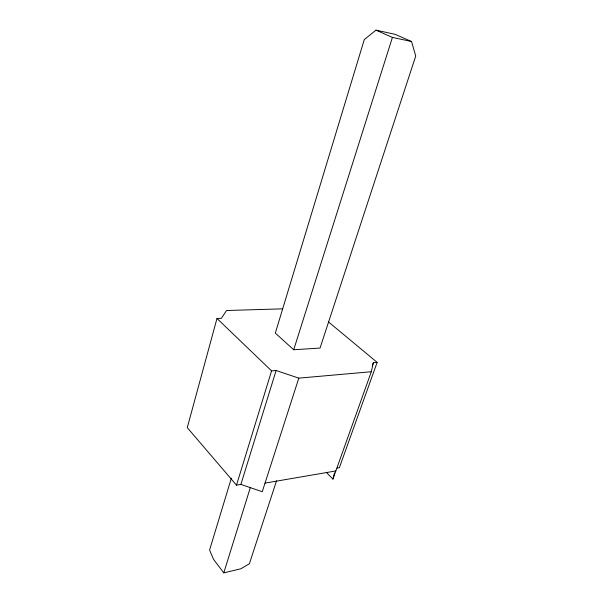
<?xml version="1.0" encoding="UTF-8"?>
<svg xmlns="http://www.w3.org/2000/svg" width="603" height="603" viewBox="0 0 603 603"><rect width="100%" height="100%" fill="white"/><g stroke="black" fill="none" stroke-linecap="round" stroke-linejoin="round"><path stroke-width="0.9" d="M276.558 480.787L249.363 563.782L240.816 568.81L223.788 572.85L250.418 487.284M326.359 472.39L332.931 479.099L371.312 371.734L373.34 362.697L377.146 362.388L339.361 467.724L337.122 468.109M332.931 479.099L334.507 472.835M282.656 308.842L226.555 310.507L221.384 318.294L216.99 318.452L187.269 427.64L236.497 485.159L240.891 484.413L262.26 491.709L298.809 378.141L371.312 371.734M231.333 478.254L209.573 550.064L213.568 559.411L223.788 572.85M236.497 485.159L271.576 370.875L216.99 318.452M240.891 484.413L276.106 370.513L298.809 378.141M293.706 349.755L392.417 37.409L411.54 41.524L415.731 56.041L320.042 348.067L293.706 349.755L275.322 333.112L364.287 39.557L375.986 30.15L395.033 34.311L411.54 41.524M372.398 365.335L373.34 362.697M265.026 483.109L335.848 470.943M271.576 370.875L276.106 370.513M375.986 30.15L392.417 37.409M328.469 321.919L377.146 362.388"/></g></svg>
